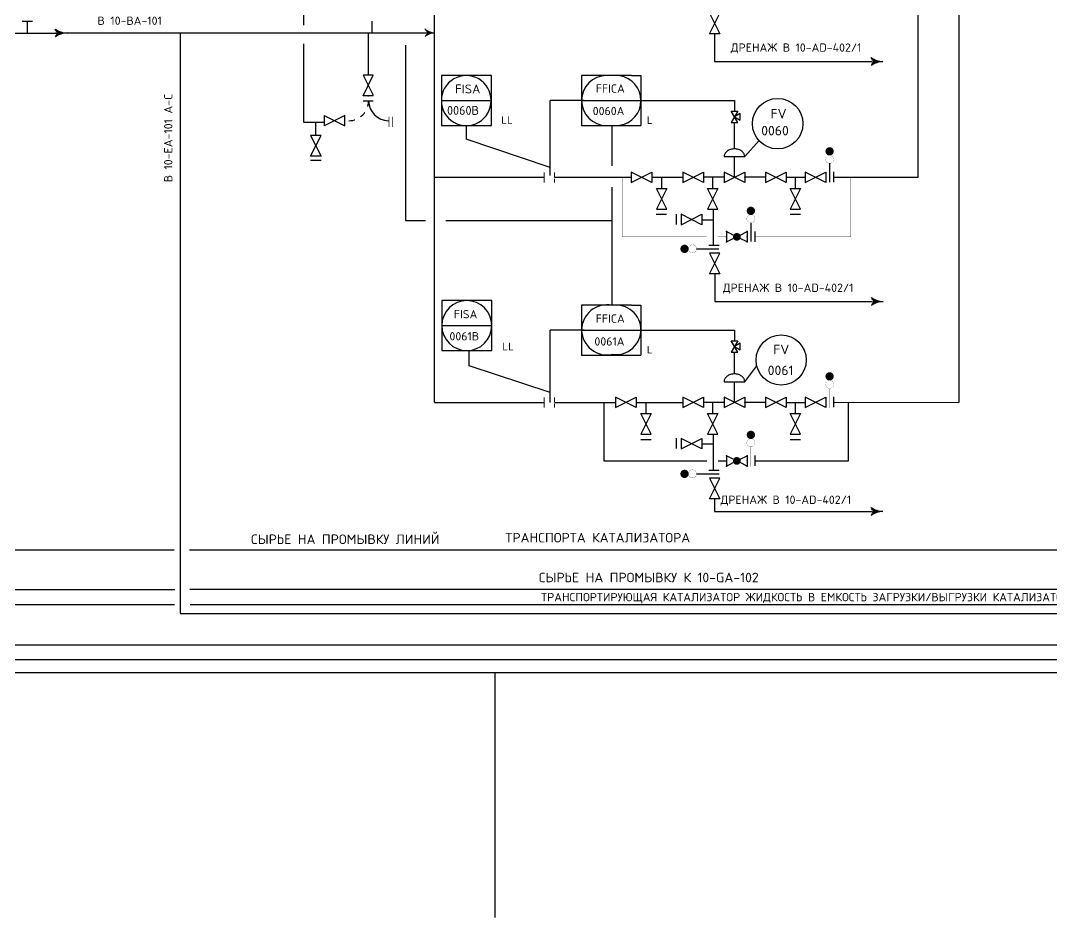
# Model space of a CAD drawing. Extents: x 270 to 589, y 86 to 206.
# Drawn here: x 295.87 to 312.08, y 86.41 to 100.51 of the extents above; entities that cross this region are included whole.
import ezdxf

# ---------------------------------------------------------------- set-up
doc = ezdxf.new("R2010")
doc.units = 0
doc.header["$MEASUREMENT"] = 0
doc.linetypes.add('DASH', pattern=[0.15625, 0.09375, -0.0625])
doc.layers.get('0').update_dxf_attribs({"linetype": 'CONTINUOUS'})
for name, color, linetype in [('IN-ATTRIBS', 7, 'CONTINUOUS'), ('IN-EQUIPMENT', 7, 'CONTINUOUS'), ('IN-MAJ-PROC', 3, 'CONTINUOUS'), ('IN-MIN-PROC', 7, 'CONTINUOUS')]:
    doc.layers.add(name, color=color, linetype=linetype)
doc.styles.add('SIMPLEX', font='SIMPLEX')

msp = doc.modelspace()

# ---------------------------------------------------------------- linework, layer by layer
at = {"color": 3, "linetype": 'CONTINUOUS'}
for p, q in [((309.983, 98.046), (309.983, 101.739)), ((310.621, 100.82), (310.621, 99.805)), ((294.68, 100.313), (296.457, 100.313)), ((296.423, 100.315), (298.381, 100.315)), ((298.381, 100.315), (298.381, 99.554)), ((310.621, 99.805), (310.621, 98.365)), ((298.381, 99.554), (298.381, 91.192)), ((310.621, 98.365), (310.621, 96.578)), ((310.621, 96.578), (310.621, 94.507)), ((298.381, 91.188), (299.876, 91.188)), ((299.876, 91.188), (307.842, 91.188)), ((307.842, 91.188), (319.823, 91.188)), ((272.97, 90.695), (379.449, 90.695)), ((292.342, 90.466), (299.899, 90.466)), ((299.899, 90.466), (306.202, 90.466)), ((306.202, 90.466), (317.246, 90.466))]:
    msp.add_line(p, q, dxfattribs=at)
at = {"color": 3}
for p, q in [((295.899, 100.502), (296.061, 100.502)), ((295.98, 100.315), (295.98, 100.502))]:
    msp.add_line(p, q, dxfattribs=at)
at = {"color": 5, "linetype": 'CONTINUOUS'}
for p, q in [((301.34, 99.654), (301.34, 100.316)), ((309.305, 99.865), (309.27, 99.865)), ((300.641, 98.91), (300.328, 98.91)), ((306.759, 97.536), (306.759, 96.979)), ((309.31, 96.092), (309.275, 96.092)), ((306.759, 93.998), (306.759, 93.44)), ((306.783, 92.989), (306.783, 92.794)), ((309.305, 92.794), (309.27, 92.794)), ((293.227, 91.563), (298.3, 91.563)), ((298.533, 91.569), (324.01, 91.569))]:
    msp.add_line(p, q, dxfattribs=at)
at = {"color": 7, "linetype": 'CONTINUOUS'}
for p, q in [((301.923, 100.124), (301.923, 97.366)), ((305.478, 99.646), (305.624, 99.646)), ((305.624, 99.646), (305.624, 99.191)), ((302.488, 99.252), (303.274, 99.252)), ((304.197, 98.077), (304.197, 99.252)), ((304.735, 99.252), (304.197, 99.252)), ((305.584, 99.252), (307.095, 99.252)), ((305.624, 99.252), (305.624, 98.859)), ((307.095, 99.252), (307.095, 99.087)), ((302.879, 98.859), (302.879, 98.648)), ((305.172, 98.227), (305.172, 98.859)), ((305.172, 98.858), (305.172, 98.859)), ((305.478, 98.859), (305.624, 98.859)), ((307.095, 98.493), (307.095, 98.908)), ((304.197, 98.2), (302.879, 98.648)), ((307.258, 98.371), (307.482, 98.623)), ((305.172, 96.036), (305.172, 97.893)), ((301.923, 97.366), (302.236, 97.366)), ((302.557, 97.366), (305.172, 97.366)), ((305.478, 96.036), (305.625, 96.036)), ((305.625, 96.036), (305.625, 95.581)), ((302.494, 95.714), (303.281, 95.714)), ((304.197, 94.503), (304.197, 95.643)), ((304.735, 95.643), (304.197, 95.643)), ((305.584, 95.643), (307.095, 95.643)), ((305.625, 95.643), (305.625, 95.249)), ((307.095, 95.643), (307.095, 95.477)), ((302.923, 95.084), (302.923, 95.321)), ((307.095, 94.954), (307.095, 95.298)), ((305.478, 95.249), (305.625, 95.249)), ((304.197, 94.661), (302.923, 95.084)), ((307.258, 94.832), (307.447, 95.083))]:
    msp.add_line(p, q, dxfattribs=at)
at = {"color": 2}
for p, q in [((301.256, 99.329), (301.418, 99.654)), ((301.26, 99.654), (301.418, 99.338)), ((301.418, 99.654), (301.26, 99.654)), ((301.418, 99.329), (301.256, 99.329)), ((300.968, 99.017), (300.643, 98.854)), ((300.643, 99.017), (300.968, 98.854)), ((300.968, 98.854), (300.968, 99.017)), ((300.596, 98.702), (300.433, 98.702)), ((300.433, 98.702), (300.596, 98.377)), ((300.433, 98.377), (300.596, 98.702)), ((300.596, 98.377), (300.433, 98.377)), ((306.933, 98.371), (307.258, 98.371)), ((307.095, 98.046), (307.095, 98.371)), ((300.596, 98.31), (300.433, 98.31)), ((306.933, 98.127), (306.933, 97.965)), ((306.933, 97.965), (307.258, 98.127)), ((307.258, 97.965), (306.933, 98.127)), ((307.258, 98.127), (307.258, 97.965)), ((306.032, 97.545), (305.87, 97.87)), ((306.032, 97.87), (305.87, 97.545)), ((305.87, 97.87), (306.032, 97.87)), ((306.836, 97.545), (306.673, 97.87)), ((306.836, 97.87), (306.673, 97.545)), ((306.673, 97.87), (306.836, 97.87)), ((308.135, 97.87), (307.973, 97.545)), ((308.135, 97.545), (307.973, 97.87)), ((307.973, 97.87), (308.135, 97.87)), ((305.867, 97.464), (306.029, 97.464)), ((305.87, 97.545), (306.032, 97.545)), ((306.177, 97.467), (306.177, 97.304)), ((306.258, 97.464), (306.258, 97.301)), ((306.583, 97.301), (306.258, 97.464)), ((306.258, 97.301), (306.583, 97.464)), ((306.583, 97.464), (306.583, 97.301)), ((306.673, 97.545), (306.836, 97.545)), ((307.97, 97.464), (308.132, 97.464)), ((307.973, 97.545), (308.135, 97.545)), ((306.933, 94.832), (307.258, 94.832)), ((307.095, 94.507), (307.095, 94.832)), ((307.258, 94.426), (306.933, 94.589)), ((306.933, 94.426), (307.258, 94.589)), ((306.933, 94.589), (306.933, 94.426)), ((307.258, 94.589), (307.258, 94.426)), ((305.788, 94.332), (305.625, 94.007)), ((305.625, 94.332), (305.788, 94.332)), ((305.788, 94.007), (305.625, 94.332)), ((306.836, 94.332), (306.673, 94.007)), ((306.673, 94.332), (306.836, 94.332)), ((306.836, 94.007), (306.673, 94.332)), ((308.135, 94.332), (307.973, 94.007)), ((307.973, 94.332), (308.135, 94.332)), ((308.135, 94.007), (307.973, 94.332)), ((305.625, 94.007), (305.788, 94.007)), ((306.673, 94.007), (306.836, 94.007)), ((307.973, 94.007), (308.135, 94.007)), ((305.623, 93.925), (305.785, 93.925)), ((306.177, 93.944), (306.177, 93.782)), ((306.258, 93.779), (306.583, 93.941)), ((306.583, 93.779), (306.258, 93.941)), ((306.258, 93.941), (306.258, 93.779)), ((306.583, 93.941), (306.583, 93.779)), ((307.97, 93.925), (308.132, 93.925))]:
    msp.add_line(p, q, dxfattribs=at)
at = {"linetype": 'CONTINUOUS'}
for p, q in [((304.691, 99.252), (305.624, 99.252)), ((304.692, 95.643), (305.625, 95.643))]:
    msp.add_line(p, q, dxfattribs=at)
at = {"color": 2, "linetype": 'CONTINUOUS'}
for p, q in [((300.644, 99.016), (300.644, 98.855)), ((308.591, 98.266), (308.591, 97.971)), ((307.354, 97.331), (307.354, 97.036)), ((306.5, 96.922), (306.851, 96.922)), ((306.5, 93.383), (306.854, 93.383))]:
    msp.add_line(p, q, dxfattribs=at)
at = {"color": 5}
for p, q in [((300.514, 98.702), (300.514, 98.91)), ((305.954, 97.87), (305.954, 98.046)), ((306.758, 97.87), (306.758, 98.046)), ((308.057, 97.87), (308.057, 98.046)), ((306.583, 97.379), (306.759, 97.379)), ((306.691, 96.979), (306.853, 96.979)), ((305.71, 94.332), (305.71, 94.507)), ((306.758, 94.332), (306.758, 94.507)), ((308.057, 94.332), (308.057, 94.507)), ((306.583, 93.857), (306.759, 93.857)), ((306.691, 93.44), (306.853, 93.44))]:
    msp.add_line(p, q, dxfattribs=at)
at = {"color": 6, "linetype": 'CONTINUOUS'}
msp.add_line((271.084, 90.258), (567.702, 90.258, 0.558), dxfattribs=at)
at = {"color": 3}
for points in [[(296.48, 100.315, -0.206864), (296.417, 100.377, -0.206864)], [(296.605, 100.315, 0.150368), (296.417, 100.252, 0.150368)], [(296.48, 100.315, 0.206864), (296.417, 100.252, 0.206864)], [(302.296, 100.317, -0.206864), (302.234, 100.38)], [(302.296, 100.317, 0.206864), (302.234, 100.255)]]:
    msp.add_lwpolyline(points, format="xyb", dxfattribs=at)
at = {"color": 5}
for points in [[(309.305, 99.865, -0.206864), (309.243, 99.928, -0.206864)], [(309.305, 99.865, 0.206864), (309.243, 99.803, 0.206864)], [(309.43, 99.865, 0.150368), (309.243, 99.803, 0.150368)], [(309.31, 96.092, -0.206864), (309.248, 96.155, -0.206864)], [(309.435, 96.092, 0.150368), (309.248, 96.03, 0.150368)], [(309.31, 96.092, 0.206864), (309.248, 96.03, 0.206864)], [(309.305, 92.794, -0.206864), (309.243, 92.856, -0.206864)], [(309.43, 92.794, 0.150368), (309.243, 92.731, 0.150368)], [(309.305, 92.794, 0.206864), (309.243, 92.731, 0.206864)]]:
    msp.add_lwpolyline(points, format="xyb", dxfattribs=at)
at = {"color": 5, "linetype": 'CONTINUOUS'}
for points, const_width in [([(309.256, 99.865), (309.305, 99.865)], 0.006), ([(309.285, 99.865), (309.285, 99.865)], 0.04), ([(301.663, 98.998), (301.663, 98.838)], 0.0104), ([(301.716, 98.999), (301.716, 98.838)], 0.0104), ([(306.788, 96.385), (306.788, 96.385)], 0.04), ([(309.29, 96.092), (309.29, 96.092)], 0.04), ([(309.261, 96.092), (309.31, 96.092)], 0.006), ([(309.256, 92.794), (309.305, 92.794)], 0.006), ([(309.285, 92.794), (309.285, 92.794)], 0.04)]:
    msp.add_lwpolyline(points, dxfattribs=dict(at, const_width=const_width))
for points in [[(303.274, 99.192), (303.274, 99.646), (302.488, 99.646), (302.488, 99.192)], [(305.475, 99.646), (304.691, 99.646), (304.691, 99.192)], [(302.488, 99.192), (302.488, 98.859), (303.274, 98.859), (303.274, 99.192)], [(304.691, 99.252), (304.691, 98.859), (305.176, 98.859)], [(305.176, 98.859), (305.478, 98.859)], [(303.281, 95.402), (303.281, 96.107), (302.494, 96.107), (302.494, 95.654)], [(305.475, 96.036), (304.692, 96.036), (304.692, 95.582)], [(302.494, 95.654), (302.494, 95.321), (303.281, 95.321), (303.281, 95.402)], [(304.692, 95.643), (304.692, 95.249), (305.478, 95.249)]]:
    msp.add_lwpolyline(points)
at = {"color": 7, "linetype": 'CONTINUOUS'}
for points in [[(307.095, 98.998), (307.043, 99.087), (307.147, 99.087)], [(307.095, 98.998), (307.185, 98.946), (307.185, 99.05)], [(307.095, 98.998), (307.043, 98.908), (307.147, 98.908)], [(307.095, 95.388), (307.043, 95.477), (307.147, 95.477)], [(307.095, 95.388), (307.043, 95.298), (307.147, 95.298)], [(307.095, 95.388), (307.185, 95.336), (307.185, 95.44)]]:
    msp.add_lwpolyline(points, close=True, dxfattribs=at)
at = {"color": 2}
for points in [[(307.258, 98.371, 0.126822), (307.246, 98.416, 0.10607), (307.21, 98.457, 0.085783), (307.159, 98.483, 0.075445), (307.095, 98.493, 0.075445), (307.031, 98.483, 0.085783), (306.98, 98.457, 0.10607), (306.944, 98.416, 0.126822), (306.933, 98.371, 0.126822)], [(307.258, 94.832, 0.126822), (307.246, 94.877, 0.10607), (307.21, 94.919, 0.085783), (307.159, 94.945, 0.075445), (307.095, 94.954, 0.075445), (307.031, 94.945, 0.085783), (306.98, 94.919, 0.10607), (306.944, 94.877, 0.126822), (306.933, 94.832, 0.126822)]]:
    msp.add_lwpolyline(points, format="xyb", dxfattribs=at)
for points, const_width in [([(308.559, 98.455, 1), (308.624, 98.455, 1)], 0.065), ([(308.528, 98.33, 1), (308.655, 98.33, 1)], 0.0025), ([(307.321, 97.519, 1), (307.386, 97.519, 1)], 0.065), ([(307.29, 97.394, 1), (307.418, 97.394, 1)], 0.0025), ([(307.102, 97.11, 1), (307.163, 97.11, 1)], 0.0609), ([(306.311, 96.954, -1), (306.311, 96.889, -1)], 0.065), ([(306.436, 96.986, -1), (306.436, 96.858, -1)], 0.0025), ([(308.559, 94.917, 1), (308.624, 94.917, 1)], 0.065), ([(308.528, 94.792, 1), (308.655, 94.792, 1)], 0.0025), ([(307.321, 93.996, 1), (307.386, 93.996, 1)], 0.065), ([(307.29, 93.871, 1), (307.418, 93.871, 1)], 0.0025), ([(307.102, 93.587, 1), (307.163, 93.587, 1)], 0.0609), ([(306.311, 93.416, -1), (306.311, 93.351, -1)], 0.065), ([(306.436, 93.447, -1), (306.436, 93.32, -1)], 0.0025)]:
    msp.add_lwpolyline(points, format="xyb", close=True, dxfattribs=dict(at, const_width=const_width))
for points in [[(305.472, 97.965), (305.797, 98.127), (305.797, 97.965), (305.472, 98.127)], [(308.208, 97.965), (308.533, 98.127), (308.533, 97.965), (308.208, 98.127)], [(305.228, 94.426), (305.553, 94.589), (305.553, 94.426), (305.228, 94.589)], [(308.208, 94.426), (308.533, 94.589), (308.533, 94.426), (308.208, 94.589)]]:
    msp.add_lwpolyline(points, close=True, dxfattribs=at)
for points in [[(307.078, 97.138), (306.97, 97.192), (306.97, 97.029), (307.078, 97.083)], [(307.187, 97.138), (307.295, 97.192), (307.295, 97.029), (307.187, 97.083)], [(307.078, 93.614), (306.97, 93.668), (306.97, 93.506), (307.078, 93.56)], [(307.187, 93.614), (307.295, 93.668), (307.295, 93.506), (307.187, 93.56)]]:
    msp.add_lwpolyline(points, dxfattribs=at)
at = {"color": 2, "const_width": 0.005}
for points in [[(308.591, 94.729), (308.591, 94.417)], [(307.354, 93.809), (307.354, 93.496)]]:
    msp.add_lwpolyline(points, dxfattribs=at)
for centre, radius in [((307.776, 98.89), 0.397), ((307.83, 95.173), 0.394)]:
    msp.add_circle(centre, radius)
at = {"color": 3}
msp.add_arc((296.613, 100.65), 0.336, 234.4623, 268.6678, dxfattribs=at)
at = {"color": 5}
for centre in [(309.438, 100.201), (309.443, 96.428), (309.438, 93.13)]:
    msp.add_arc(centre, 0.336, 234.4623, 268.6678, dxfattribs=at)
for centre, radius, start, end in [((302.879, 99.255), 0.391, 359.6296, 180.3704), ((305.085, 99.252), 0.393, 90.2247, 179.9997), ((305.237, 99.258), 0.387, 359.1921, 81.9757), ((302.879, 99.25), 0.391, 179.6296, 0.3704), ((305.085, 99.252), 0.393, 180.0003, 269.7753), ((305.237, 99.247), 0.387, 278.0243, 0.8079), ((302.887, 95.714), 0.393, 0, 180), ((305.092, 95.64), 0.4, 78.3728, 179.6022), ((305.236, 95.648), 0.389, 359.196, 99.3381), ((302.887, 95.714), 0.393, 180, 0), ((305.092, 95.653), 0.4, 181.5474, 282.7767), ((305.236, 95.648), 0.389, 261.8114, 1.9535)]:
    msp.add_arc(centre, radius, start, end)
for p in [(306.933, 98.046), (307.258, 98.046), (306.933, 94.507), (307.258, 94.507)]:
    msp.add_point(p)
at = {"color": 3}
for points in [[(296.451, 100.356), (296.425, 100.361), (296.417, 100.377)], [(296.488, 100.339), (296.436, 100.346), (296.451, 100.356), (296.425, 100.361)], [(296.526, 100.326), (296.449, 100.333), (296.488, 100.339), (296.436, 100.346)], [(296.565, 100.318), (296.464, 100.323), (296.526, 100.326), (296.449, 100.333)], [(296.565, 100.311), (296.464, 100.306), (296.526, 100.303), (296.449, 100.296)], [(296.605, 100.315), (296.48, 100.315), (296.565, 100.318), (296.464, 100.323)], [(296.605, 100.315), (296.48, 100.315), (296.565, 100.311), (296.464, 100.306)], [(302.268, 100.358), (302.242, 100.363), (302.234, 100.38)], [(302.304, 100.341), (302.252, 100.349), (302.268, 100.358), (302.242, 100.363)], [(302.342, 100.329), (302.265, 100.336), (302.304, 100.341), (302.252, 100.349)], [(302.381, 100.32), (302.28, 100.325), (302.342, 100.329), (302.265, 100.336)], [(302.381, 100.314), (302.28, 100.309), (302.342, 100.306), (302.265, 100.299)], [(296.451, 100.273), (296.425, 100.268), (296.417, 100.252)], [(296.488, 100.29), (296.436, 100.283), (296.451, 100.273), (296.425, 100.268)], [(296.526, 100.303), (296.449, 100.296), (296.488, 100.29), (296.436, 100.283)], [(302.268, 100.276), (302.242, 100.271), (302.234, 100.255)], [(302.304, 100.293), (302.252, 100.286), (302.268, 100.276), (302.242, 100.271)], [(302.342, 100.306), (302.265, 100.299), (302.304, 100.293), (302.252, 100.286)]]:
    msp.add_solid(points, dxfattribs=at)
at = {"color": 5}
for points in [[(309.277, 99.907), (309.251, 99.912), (309.243, 99.928)], [(309.277, 99.824), (309.251, 99.819), (309.243, 99.803)], [(309.313, 99.889), (309.261, 99.897), (309.277, 99.907), (309.251, 99.912)], [(309.313, 99.841), (309.261, 99.834), (309.277, 99.824), (309.251, 99.819)], [(309.351, 99.877), (309.274, 99.884), (309.313, 99.889), (309.261, 99.897)], [(309.351, 99.854), (309.274, 99.847), (309.313, 99.841), (309.261, 99.834)], [(309.39, 99.869), (309.289, 99.873), (309.351, 99.877), (309.274, 99.884)], [(309.39, 99.862), (309.289, 99.857), (309.351, 99.854), (309.274, 99.847)], [(309.43, 99.865), (309.305, 99.865), (309.39, 99.869), (309.289, 99.873)], [(309.43, 99.865), (309.305, 99.865), (309.39, 99.862), (309.289, 99.857)], [(309.282, 96.133), (309.256, 96.138), (309.248, 96.155)], [(309.318, 96.116), (309.267, 96.123), (309.282, 96.133), (309.256, 96.138)], [(309.356, 96.103), (309.279, 96.111), (309.318, 96.116), (309.267, 96.123)], [(309.395, 96.095), (309.294, 96.1), (309.356, 96.103), (309.279, 96.111)], [(309.435, 96.092), (309.31, 96.092), (309.395, 96.095), (309.294, 96.1)], [(309.282, 96.051), (309.256, 96.046), (309.248, 96.03)], [(309.318, 96.068), (309.267, 96.061), (309.282, 96.051), (309.256, 96.046)], [(309.356, 96.081), (309.279, 96.073), (309.318, 96.068), (309.267, 96.061)], [(309.395, 96.089), (309.294, 96.084), (309.356, 96.081), (309.279, 96.073)], [(309.435, 96.092), (309.31, 96.092), (309.395, 96.089), (309.294, 96.084)], [(309.277, 92.835), (309.251, 92.84), (309.243, 92.856)], [(309.277, 92.752), (309.251, 92.747), (309.243, 92.731)], [(309.313, 92.818), (309.261, 92.825), (309.277, 92.835), (309.251, 92.84)], [(309.313, 92.77), (309.261, 92.762), (309.277, 92.752), (309.251, 92.747)], [(309.351, 92.805), (309.274, 92.812), (309.313, 92.818), (309.261, 92.825)], [(309.351, 92.782), (309.274, 92.775), (309.313, 92.77), (309.261, 92.762)], [(309.39, 92.797), (309.289, 92.802), (309.351, 92.805), (309.274, 92.812)], [(309.39, 92.79), (309.289, 92.786), (309.351, 92.782), (309.274, 92.775)], [(309.43, 92.794), (309.305, 92.794), (309.39, 92.797), (309.289, 92.802)], [(309.43, 92.794), (309.305, 92.794), (309.39, 92.79), (309.289, 92.786)]]:
    msp.add_solid(points, dxfattribs=at)
at = {"layer": 'IN-ATTRIBS', "color": 2}
for p in [(301.337, 99.329), (306.97, 97.192), (306.97, 97.11), (307.295, 97.192), (307.295, 97.11), (306.97, 97.029), (307.295, 97.029), (306.97, 93.668), (307.295, 93.668), (306.97, 93.587), (306.97, 93.506), (307.295, 93.587), (307.295, 93.506)]:
    msp.add_point(p, dxfattribs=at)
at = {"layer": 'IN-EQUIPMENT', "color": 5}
msp.add_line((301.256, 99.248), (301.418, 99.248), dxfattribs=at)
at = {"layer": 'IN-EQUIPMENT', "color": 3, "const_width": 0.0195}
for points in [[(304.104, 98.124), (304.104, 97.963)], [(304.266, 98.124), (304.266, 98.046)], [(304.266, 98.024), (304.266, 97.963)], [(304.104, 94.586), (304.104, 94.424)], [(304.266, 94.586), (304.266, 94.507)], [(304.266, 94.485), (304.266, 94.424)]]:
    msp.add_lwpolyline(points, dxfattribs=at)
at = {"layer": 'IN-MAJ-PROC', "color": 3}
for p, q in [((302.381, 94.507), (302.381, 112.358)), ((296.605, 100.315), (298.613, 100.315)), ((296.605, 100.315), (298.381, 100.315)), ((298.543, 100.315), (302.381, 100.315)), ((302.381, 98.046), (303.743, 98.046)), ((303.743, 98.046), (304.104, 98.046)), ((304.266, 98.046), (305.472, 98.046)), ((305.797, 98.046), (306.283, 98.046)), ((306.933, 98.046), (306.608, 98.046)), ((307.583, 98.046), (307.258, 98.046)), ((307.909, 98.046), (308.208, 98.046)), ((308.66, 98.046), (309.983, 98.046)), ((302.381, 94.507), (303.743, 94.507)), ((303.743, 94.507), (304.104, 94.507)), ((304.266, 94.507), (305.228, 94.507)), ((305.553, 94.507), (306.283, 94.507)), ((306.933, 94.507), (306.608, 94.507)), ((307.583, 94.507), (307.258, 94.507)), ((307.909, 94.507), (308.208, 94.507)), ((308.66, 94.512), (310.621, 94.507))]:
    msp.add_line(p, q, dxfattribs=at)
at = {"layer": 'IN-MAJ-PROC', "color": 3, "const_width": 0.03}
msp.add_lwpolyline([(302.381, 100.32), (302.38, 100.32)], dxfattribs=at)
at = {"layer": 'IN-MIN-PROC', "color": 5, "linetype": 'CONTINUOUS'}
for p, q in [((300.328, 100.438), (300.328, 105.384)), ((306.783, 100.301), (306.783, 99.865)), ((300.328, 98.91), (300.328, 100.147)), ((306.783, 99.865), (309.256, 99.865)), ((306.788, 96.528), (306.788, 96.092)), ((306.788, 96.092), (309.261, 96.092)), ((306.783, 92.794), (309.256, 92.794))]:
    msp.add_line(p, q, dxfattribs=at)
at = {"layer": 'IN-MIN-PROC', "color": 2}
for p, q in [((301.402, 100.316), (301.402, 100.503)), ((308.66, 97.97), (308.66, 98.132)), ((307.423, 97.034), (307.423, 97.196)), ((308.66, 94.431), (308.66, 94.594)), ((307.423, 93.511), (307.423, 93.673))]:
    msp.add_line(p, q, dxfattribs=at)
at = {"layer": 'IN-MIN-PROC', "color": 5}
for p, q in [((305.04, 94.502), (305.04, 93.587)), ((308.889, 93.587), (308.889, 94.507)), ((305.04, 93.587), (306.659, 93.587)), ((306.839, 93.587), (306.97, 93.587)), ((307.423, 93.587), (308.889, 93.587)), ((298.288, 92.184), (291.954, 92.184)), ((324.01, 92.184), (298.53, 92.184)), ((292.541, 91.332), (298.29, 91.332)), ((298.537, 91.332), (324.01, 91.332))]:
    msp.add_line(p, q, dxfattribs=at)
at = {"layer": 'IN-MIN-PROC', "color": 7, "linetype": 'CONTINUOUS'}
msp.add_line((303.328, 90.258), (303.328, 86.41), dxfattribs=at)
at = {"layer": 'IN-MIN-PROC', "color": 2}
for points in [[(306.702, 100.301), (306.864, 100.626), (306.702, 100.626), (306.864, 100.301)], [(306.608, 97.965), (306.283, 98.127), (306.283, 97.965), (306.608, 98.127)], [(307.908, 97.965), (307.583, 98.127), (307.583, 97.965), (307.908, 98.127)], [(306.702, 96.528), (306.864, 96.853), (306.702, 96.853), (306.864, 96.528)], [(306.608, 94.426), (306.283, 94.589), (306.283, 94.426), (306.608, 94.589)], [(307.908, 94.426), (307.583, 94.589), (307.583, 94.426), (307.908, 94.589)], [(306.702, 92.989), (306.864, 93.314), (306.702, 93.314), (306.864, 92.989)]]:
    msp.add_lwpolyline(points, close=True, dxfattribs=at)
at = {"layer": 'IN-MIN-PROC', "color": 5, "const_width": 0.005}
for points in [[(305.335, 98.04), (305.335, 97.11), (306.659, 97.11)], [(307.423, 97.11), (308.923, 97.11), (308.923, 98.046)], [(306.839, 97.11), (306.97, 97.11)]]:
    msp.add_lwpolyline(points, dxfattribs=at)
at = {"layer": 'IN-MIN-PROC', "color": 5, "linetype": 'DASH'}
msp.add_arc((301.031, 99.247), 0.312, 270, 0, dxfattribs=at)
at = {"layer": 'IN-MIN-PROC', "color": 5}
msp.add_arc((301.657, 99.248), 0.312, 180, 270, dxfattribs=at)

# ---------------------------------------------------------------- texts
at = {"color": 1, "linetype": 'CONTINUOUS', "style": 'SIMPLEX'}
for s, height, p in [('B 10-ВА-101', 0.13, (297.083, 100.443)), ('СЫРЬЕ НА ПРОМЫВКУ ЛИНИЙ', 0.15, (299.496, 92.28)), ('ТРАНСПОРТА КАТАЛИЗАТОРА', 0.15, (303.494, 92.305)), ('СЫРЬЕ НА ПРОМЫВКУ К 10-GA-102', 0.15, (304.02, 91.679)), ('ТРАНСПОРТИРУЮЩАЯ КАТАЛИЗАТОР ЖИДКОСТЬ В ЕМКОСТЬ ЗАГРУЗКИ/ВЫГРУЗКИ КАТАЛИЗАТОРА 10-FA-301', 0.13, (304.055, 91.38))]:
    msp.add_text(s, height=height, dxfattribs=at).set_placement(p)
at = {"color": 7, "linetype": 'CONTINUOUS', "style": 'SIMPLEX'}
for s, height, p in [('FISA', 0.14, (302.704, 99.365)), ('FFICA', 0.13, (304.915, 99.377)), ('0060A', 0.13, (304.867, 99.023)), ('FV', 0.15, (307.662, 98.97)), ('LL', 0.12, (303.43, 98.887)), ('L', 0.12, (305.718, 98.886)), ('0060', 0.15, (307.516, 98.705)), ('FISA', 0.13, (302.684, 95.829)), ('FFICA', 0.13, (304.914, 95.76)), ('0061B', 0.13, (302.615, 95.482)), ('0061A', 0.13, (304.894, 95.4)), ('LL', 0.12, (303.448, 95.327)), ('L', 0.12, (305.718, 95.276)), ('FV', 0.15, (307.705, 95.264)), ('0061', 0.15, (307.618, 94.936))]:
    msp.add_text(s, height=height, dxfattribs=at).set_placement(p)
at = {"color": 1, "linetype": 'CONTINUOUS', "style": 'SIMPLEX'}
msp.add_text('В 10-ЕА-101 A-C', height=0.13, rotation=90, dxfattribs=at).set_placement((298.259, 97.968))
at = {"color": 7, "linetype": 'CONTINUOUS', "style": 'SIMPLEX', "width": 0.95}
msp.add_text('0060B', height=0.14, dxfattribs=at).set_placement((302.577, 99.028))
at = {"layer": 'IN-MIN-PROC', "color": 1, "linetype": 'CONTINUOUS', "style": 'SIMPLEX'}
for p in [(307.038, 100.021), (306.913, 96.244), (306.877, 92.911)]:
    msp.add_text('ДРЕНАЖ В 10-AD-402/1', height=0.13, dxfattribs=at).set_placement(p)

doc.saveas('drawing.dxf')
